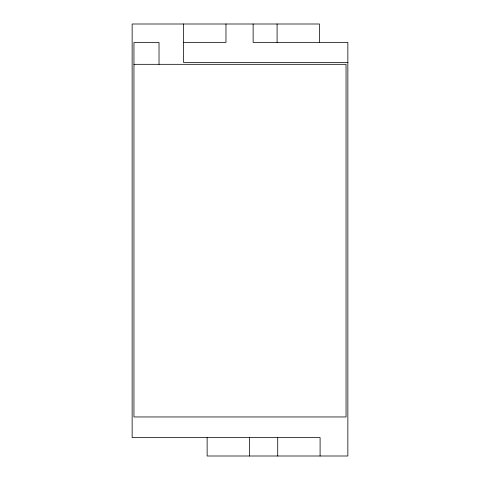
<?xml version="1.0" encoding="UTF-8"?>
<svg xmlns="http://www.w3.org/2000/svg" width="480" height="480" viewBox="0 0 480 480"><rect width="100%" height="100%" fill="white"/><g stroke="black" fill="none" stroke-linecap="round" stroke-linejoin="round"><path stroke-width="0.72" d="M183.6 42.42L225.972 42.42L225.972 24M347.856 62.508L183.6 62.508L183.6 24M133.956 64.32L346.044 64.32L346.044 416.958L133.956 416.958L133.956 42.474L159.024 42.474L159.024 64.32M320.094 456L320.094 437.58L132.144 437.58L132.144 24L319.464 24L319.464 42.42M277.722 437.58L277.722 456M277.092 24L277.092 42.42M253.134 24L253.134 42.42L347.856 42.42L347.856 456L207.132 456L207.132 437.58M249.504 437.58L249.504 456"/></g></svg>
